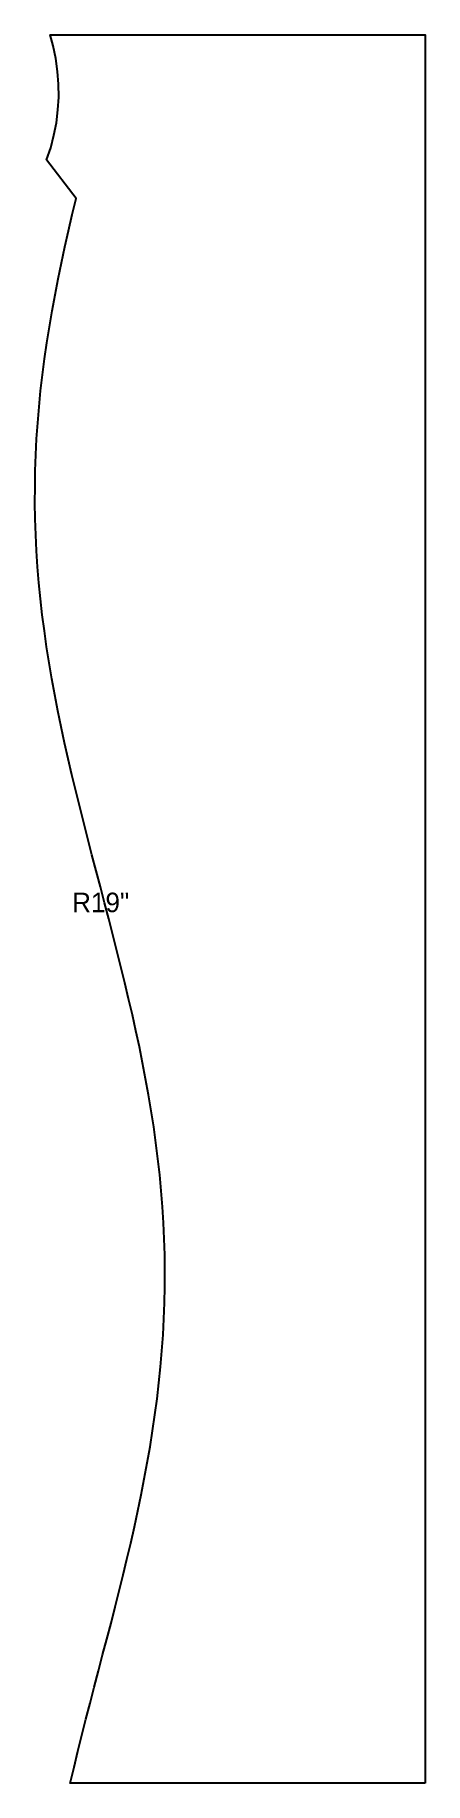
# Model space of a CAD drawing. Header units: inches. Extents: x 42 to 48, y 0 to 26.9.
import ezdxf
from ezdxf.enums import TextEntityAlignment as Align

# ---------------------------------------------------------------- set-up
doc = ezdxf.new("R2010")
doc.units = ezdxf.units.IN

msp = doc.modelspace()

# ---------------------------------------------------------------- linework, layer by layer
at = {"layer": 'OUTLINE'}
msp.add_lwpolyline([(48, 0), (42.543, 0), (42.602, 0.246), (42.661, 0.492), (42.723, 0.739), (42.785, 0.985), (42.849, 1.231), (42.913, 1.477), (42.977, 1.724), (43.041, 1.97), (43.106, 2.216), (43.17, 2.462), (43.233, 2.709), (43.295, 2.955), (43.356, 3.201), (43.415, 3.447), (43.473, 3.693), (43.529, 3.94), (43.582, 4.186), (43.633, 4.432), (43.682, 4.678), (43.728, 4.925), (43.77, 5.171), (43.81, 5.417), (43.846, 5.663), (43.879, 5.91), (43.908, 6.156), (43.933, 6.402), (43.954, 6.648), (43.971, 6.894), (43.985, 7.141), (43.994, 7.387), (43.999, 7.633), (44, 7.879), (43.997, 8.126), (43.989, 8.372), (43.978, 8.618), (43.962, 8.864), (43.943, 9.111), (43.919, 9.357), (43.892, 9.603), (43.861, 9.849), (43.827, 10.095), (43.789, 10.342), (43.747, 10.588), (43.703, 10.834), (43.656, 11.08), (43.606, 11.327), (43.553, 11.573), (43.498, 11.819), (43.441, 12.065), (43.383, 12.312), (43.322, 12.558), (43.261, 12.804), (43.198, 13.05), (43.134, 13.296), (43.07, 13.543), (43.006, 13.789), (42.941, 14.035), (42.877, 14.281), (42.814, 14.528), (42.751, 14.774), (42.689, 15.02), (42.628, 15.266), (42.569, 15.513), (42.512, 15.759), (42.457, 16.005), (42.404, 16.251), (42.353, 16.497), (42.306, 16.744), (42.261, 16.99), (42.219, 17.236), (42.18, 17.482), (42.145, 17.729), (42.113, 17.975), (42.085, 18.221), (42.061, 18.467), (42.041, 18.714), (42.025, 18.96), (42.013, 19.206), (42.004, 19.452), (42, 19.698), (42.001, 19.945), (42.005, 20.191), (42.013, 20.437), (42.026, 20.683), (42.043, 20.93), (42.063, 21.176), (42.088, 21.422), (42.116, 21.668), (42.148, 21.915), (42.183, 22.161), (42.222, 22.407), (42.264, 22.653), (42.309, 22.899), (42.357, 23.146), (42.408, 23.392), (42.461, 23.638), (42.517, 23.884), (42.574, 24.131), (42.633, 24.377), (42.18, 24.972), (42.242, 25.16), (42.292, 25.352), (42.33, 25.546), (42.354, 25.743), (42.365, 25.94), (42.363, 26.139), (42.348, 26.336), (42.32, 26.532), (42.279, 26.726), (42.232, 26.896), (48, 26.896)], close=True, dxfattribs=at)

# ---------------------------------------------------------------- texts
at = {"layer": 'LABELS'}
msp.add_text('R19"', height=0.3, dxfattribs=at).set_placement((43.011, 13.549), align=Align.MIDDLE_CENTER)

doc.saveas('drawing.dxf')
